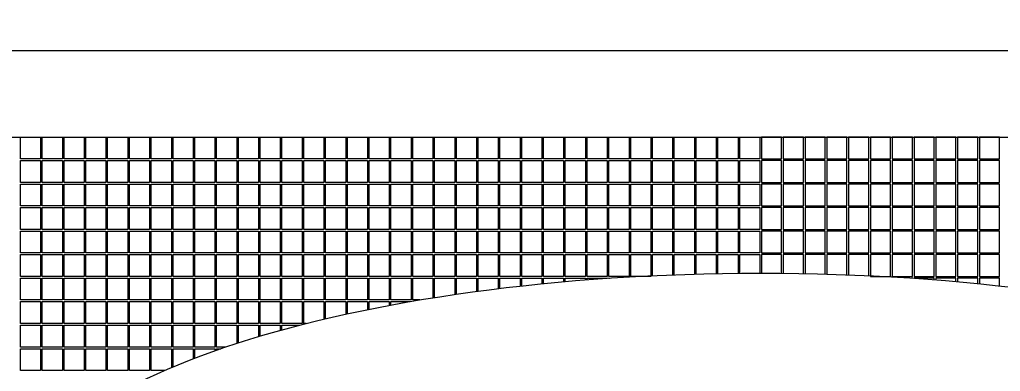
# Model space of a CAD drawing. Extents: x 365 to 1637, y -92 to 444.
# Drawn here: x 448.86 to 478.11, y 34.8 to 45.27 of the extents above; entities that cross this region are included whole.
import ezdxf

# ---------------------------------------------------------------- set-up
doc = ezdxf.new("R2010")
doc.units = 0
doc.layers.get('DEFPOINTS').update_dxf_attribs({"color": 252, "linetype": 'CONTINUOUS'})
for name, color, linetype, lineweight in [('-Dim_mm', 5, 'CONTINUOUS', 13), ('AA Detail', 6, 'CONTINUOUS', 20), ('ACTIVE_AREA', 6, 'CONTINUOUS', 0), ('VIEW_AREA', 44, 'CONTINUOUS', 20)]:
    doc.layers.add(name, color=color, linetype=linetype, lineweight=lineweight)
doc.styles.add('STYLE1', font='arial.ttf')
doc.dimstyles.new('LO_mm', dxfattribs={"dimtxt": 2.6666, "dimasz": 3, "dimexe": 0.5, "dimexo": 0.5, "dimgap": 0.5, "dimtad": 1, "dimzin": 4, "dimdsep": 46, "dimtxsty": 'STYLE1', "dimcen": -2.5, "dimclrd": 256, "dimclre": 256, "dimclrt": 256, "dimadec": 0, "dimazin": 0, "dimtp": 0.5, "dimtm": 0.5, "dimtfac": 1, "dimtmove": 0, "dimatfit": 1, "dimfxl": 0, "dimtolj": 1, "dimtzin": 0, "dimlwd": -1, "dimlwe": -1, "dimarcsym": 0})

# ---------------------------------------------------------------- blocks, each defined once
blk = doc.blocks.new('va')
at = {"layer": 'VIEW_AREA'}
blk.add_line((453.829, 176.903), (534.779, 176.903), dxfattribs=at)
blk = doc.blocks.new('*D22')
at = {"layer": '-Dim_mm', "transparency": 16777216}
for p, q in [((431.983, 42.272), (431.983, 56.264)), ((509.933, 42.272), (509.933, 56.264)), ((506.933, 55.764), (434.983, 55.764))]:
    blk.add_line(p, q, dxfattribs=at)
for points in [[(434.983, 56.264), (434.983, 55.264), (431.983, 55.764)], [(506.933, 56.264), (506.933, 55.264), (509.933, 55.764)]]:
    blk.add_solid(points, dxfattribs=at)
at = {"layer": 'DEFPOINTS', "color": 0, "transparency": 16777216}
for p in [(431.983, 55.764), (431.983, 41.772), (509.933, 41.772)]:
    blk.add_point(p, dxfattribs=at)
at = {"layer": '-Dim_mm', "transparency": 16777216, "insert": (470.958, 57.625), "char_height": 2.6666, "attachment_point": 5, "style": 'STYLE1'}
blk.add_mtext('\\A1;77.95 Active Area', dxfattribs=at)
blk = doc.blocks.new('*D23')
at = {"layer": '-Dim_mm', "transparency": 16777216}
for p, q in [((429.483, 43.847), (429.483, 62.93)), ((512.433, 43.847), (512.433, 62.93)), ((509.433, 62.43), (432.483, 62.43))]:
    blk.add_line(p, q, dxfattribs=at)
for points in [[(432.483, 62.93), (432.483, 61.93), (429.483, 62.43)], [(509.433, 62.93), (509.433, 61.93), (512.433, 62.43)]]:
    blk.add_solid(points, dxfattribs=at)
at = {"layer": 'DEFPOINTS', "color": 0, "transparency": 16777216}
for p in [(429.483, 62.43), (429.483, 43.347), (512.433, 43.347)]:
    blk.add_point(p, dxfattribs=at)
at = {"layer": '-Dim_mm', "transparency": 16777216, "insert": (470.958, 64.661), "char_height": 2.6666, "attachment_point": 5, "style": 'STYLE1'}
blk.add_mtext('\\A1;83.0 Viewing Area', dxfattribs=at)

msp = doc.modelspace()

# ---------------------------------------------------------------- linework, layer by layer
at = {"layer": 'AA Detail'}
msp.add_lwpolyline([(431.983, 41.772), (509.933, 41.772), (509.933, 19.422), (431.983, 19.422)], close=True, dxfattribs=at)
at = {"layer": 'ACTIVE_AREA'}
for points in [[(449.483, 41.122), (448.883, 41.122), (448.883, 41.772), (449.483, 41.772)], [(450.133, 41.122), (449.533, 41.122), (449.533, 41.772), (450.133, 41.772)], [(450.783, 41.122), (450.183, 41.122), (450.183, 41.772), (450.783, 41.772)], [(451.433, 41.122), (450.833, 41.122), (450.833, 41.772), (451.433, 41.772)], [(452.083, 41.122), (451.483, 41.122), (451.483, 41.772), (452.083, 41.772)], [(452.733, 41.122), (452.133, 41.122), (452.133, 41.772), (452.733, 41.772)], [(453.383, 41.122), (452.783, 41.122), (452.783, 41.772), (453.383, 41.772)], [(454.033, 41.122), (453.433, 41.122), (453.433, 41.772), (454.033, 41.772)], [(454.683, 41.122), (454.083, 41.122), (454.083, 41.772), (454.683, 41.772)], [(455.333, 41.122), (454.733, 41.122), (454.733, 41.772), (455.333, 41.772)], [(455.983, 41.122), (455.383, 41.122), (455.383, 41.772), (455.983, 41.772)], [(456.633, 41.122), (456.033, 41.122), (456.033, 41.772), (456.633, 41.772)], [(457.283, 41.122), (456.683, 41.122), (456.683, 41.772), (457.283, 41.772)], [(457.933, 41.122), (457.333, 41.122), (457.333, 41.772), (457.933, 41.772)], [(458.583, 41.122), (457.983, 41.122), (457.983, 41.772), (458.583, 41.772)], [(459.233, 41.122), (458.633, 41.122), (458.633, 41.772), (459.233, 41.772)], [(459.883, 41.122), (459.283, 41.122), (459.283, 41.772), (459.883, 41.772)], [(460.533, 41.122), (459.933, 41.122), (459.933, 41.772), (460.533, 41.772)], [(461.183, 41.122), (460.583, 41.122), (460.583, 41.772), (461.183, 41.772)], [(461.833, 41.122), (461.233, 41.122), (461.233, 41.772), (461.833, 41.772)], [(462.483, 41.122), (461.883, 41.122), (461.883, 41.772), (462.483, 41.772)], [(463.133, 41.122), (462.533, 41.122), (462.533, 41.772), (463.133, 41.772)], [(463.783, 41.122), (463.183, 41.122), (463.183, 41.772), (463.783, 41.772)], [(464.433, 41.122), (463.833, 41.122), (463.833, 41.772), (464.433, 41.772)], [(465.083, 41.122), (464.483, 41.122), (464.483, 41.772), (465.083, 41.772)], [(465.733, 41.122), (465.133, 41.122), (465.133, 41.772), (465.733, 41.772)], [(466.383, 41.122), (465.783, 41.122), (465.783, 41.772), (466.383, 41.772)], [(467.033, 41.122), (466.433, 41.122), (466.433, 41.772), (467.033, 41.772)], [(467.683, 41.122), (467.083, 41.122), (467.083, 41.772), (467.683, 41.772)], [(468.333, 41.122), (467.733, 41.122), (467.733, 41.772), (468.333, 41.772)], [(468.983, 41.122), (468.383, 41.122), (468.383, 41.772), (468.983, 41.772)], [(469.633, 41.122), (469.033, 41.122), (469.033, 41.772), (469.633, 41.772)], [(470.283, 41.122), (469.683, 41.122), (469.683, 41.772), (470.283, 41.772)], [(470.933, 41.122), (470.333, 41.122), (470.333, 41.772), (470.933, 41.772)], [(470.983, 41.122), (471.583, 41.122), (471.583, 41.772), (470.983, 41.772)], [(471.633, 41.122), (472.233, 41.122), (472.233, 41.772), (471.633, 41.772)], [(472.283, 41.122), (472.883, 41.122), (472.883, 41.772), (472.283, 41.772)], [(472.933, 41.122), (473.533, 41.122), (473.533, 41.772), (472.933, 41.772)], [(473.583, 41.122), (474.183, 41.122), (474.183, 41.772), (473.583, 41.772)], [(474.233, 41.122), (474.833, 41.122), (474.833, 41.772), (474.233, 41.772)], [(474.883, 41.122), (475.483, 41.122), (475.483, 41.772), (474.883, 41.772)], [(475.533, 41.122), (476.133, 41.122), (476.133, 41.772), (475.533, 41.772)], [(476.183, 41.122), (476.783, 41.122), (476.783, 41.772), (476.183, 41.772)], [(476.833, 41.122), (477.433, 41.122), (477.433, 41.772), (476.833, 41.772)], [(477.483, 41.122), (478.083, 41.122), (478.083, 41.772), (477.483, 41.772)], [(449.483, 40.422), (448.883, 40.422), (448.883, 41.072), (449.483, 41.072)], [(450.133, 40.422), (449.533, 40.422), (449.533, 41.072), (450.133, 41.072)], [(450.783, 40.422), (450.183, 40.422), (450.183, 41.072), (450.783, 41.072)], [(451.433, 40.422), (450.833, 40.422), (450.833, 41.072), (451.433, 41.072)], [(452.083, 40.422), (451.483, 40.422), (451.483, 41.072), (452.083, 41.072)], [(452.733, 40.422), (452.133, 40.422), (452.133, 41.072), (452.733, 41.072)], [(453.383, 40.422), (452.783, 40.422), (452.783, 41.072), (453.383, 41.072)], [(454.033, 40.422), (453.433, 40.422), (453.433, 41.072), (454.033, 41.072)], [(454.683, 40.422), (454.083, 40.422), (454.083, 41.072), (454.683, 41.072)], [(455.333, 40.422), (454.733, 40.422), (454.733, 41.072), (455.333, 41.072)], [(455.983, 40.422), (455.383, 40.422), (455.383, 41.072), (455.983, 41.072)], [(456.633, 40.422), (456.033, 40.422), (456.033, 41.072), (456.633, 41.072)], [(457.283, 40.422), (456.683, 40.422), (456.683, 41.072), (457.283, 41.072)], [(457.933, 40.422), (457.333, 40.422), (457.333, 41.072), (457.933, 41.072)], [(458.583, 40.422), (457.983, 40.422), (457.983, 41.072), (458.583, 41.072)], [(459.233, 40.422), (458.633, 40.422), (458.633, 41.072), (459.233, 41.072)], [(459.883, 40.422), (459.283, 40.422), (459.283, 41.072), (459.883, 41.072)], [(460.533, 40.422), (459.933, 40.422), (459.933, 41.072), (460.533, 41.072)], [(461.183, 40.422), (460.583, 40.422), (460.583, 41.072), (461.183, 41.072)], [(461.833, 40.422), (461.233, 40.422), (461.233, 41.072), (461.833, 41.072)], [(462.483, 40.422), (461.883, 40.422), (461.883, 41.072), (462.483, 41.072)], [(463.133, 40.422), (462.533, 40.422), (462.533, 41.072), (463.133, 41.072)], [(463.783, 40.422), (463.183, 40.422), (463.183, 41.072), (463.783, 41.072)], [(464.433, 40.422), (463.833, 40.422), (463.833, 41.072), (464.433, 41.072)], [(465.083, 40.422), (464.483, 40.422), (464.483, 41.072), (465.083, 41.072)], [(465.733, 40.422), (465.133, 40.422), (465.133, 41.072), (465.733, 41.072)], [(466.383, 40.422), (465.783, 40.422), (465.783, 41.072), (466.383, 41.072)], [(467.033, 40.422), (466.433, 40.422), (466.433, 41.072), (467.033, 41.072)], [(467.683, 40.422), (467.083, 40.422), (467.083, 41.072), (467.683, 41.072)], [(468.333, 40.422), (467.733, 40.422), (467.733, 41.072), (468.333, 41.072)], [(468.983, 40.422), (468.383, 40.422), (468.383, 41.072), (468.983, 41.072)], [(469.633, 40.422), (469.033, 40.422), (469.033, 41.072), (469.633, 41.072)], [(470.283, 40.422), (469.683, 40.422), (469.683, 41.072), (470.283, 41.072)], [(470.933, 40.422), (470.333, 40.422), (470.333, 41.072), (470.933, 41.072)], [(470.983, 40.422), (471.583, 40.422), (471.583, 41.072), (470.983, 41.072)], [(471.633, 40.422), (472.233, 40.422), (472.233, 41.072), (471.633, 41.072)], [(472.283, 40.422), (472.883, 40.422), (472.883, 41.072), (472.283, 41.072)], [(472.933, 40.422), (473.533, 40.422), (473.533, 41.072), (472.933, 41.072)], [(473.583, 40.422), (474.183, 40.422), (474.183, 41.072), (473.583, 41.072)], [(474.233, 40.422), (474.833, 40.422), (474.833, 41.072), (474.233, 41.072)], [(474.883, 40.422), (475.483, 40.422), (475.483, 41.072), (474.883, 41.072)], [(475.533, 40.422), (476.133, 40.422), (476.133, 41.072), (475.533, 41.072)], [(476.183, 40.422), (476.783, 40.422), (476.783, 41.072), (476.183, 41.072)], [(476.833, 40.422), (477.433, 40.422), (477.433, 41.072), (476.833, 41.072)], [(477.483, 40.422), (478.083, 40.422), (478.083, 41.072), (477.483, 41.072)], [(449.483, 39.722), (448.883, 39.722), (448.883, 40.372), (449.483, 40.372)], [(450.133, 39.722), (449.533, 39.722), (449.533, 40.372), (450.133, 40.372)], [(450.783, 39.722), (450.183, 39.722), (450.183, 40.372), (450.783, 40.372)], [(451.433, 39.722), (450.833, 39.722), (450.833, 40.372), (451.433, 40.372)], [(452.083, 39.722), (451.483, 39.722), (451.483, 40.372), (452.083, 40.372)], [(452.733, 39.722), (452.133, 39.722), (452.133, 40.372), (452.733, 40.372)], [(453.383, 39.722), (452.783, 39.722), (452.783, 40.372), (453.383, 40.372)], [(454.033, 39.722), (453.433, 39.722), (453.433, 40.372), (454.033, 40.372)], [(454.683, 39.722), (454.083, 39.722), (454.083, 40.372), (454.683, 40.372)], [(455.333, 39.722), (454.733, 39.722), (454.733, 40.372), (455.333, 40.372)], [(455.983, 39.722), (455.383, 39.722), (455.383, 40.372), (455.983, 40.372)], [(456.633, 39.722), (456.033, 39.722), (456.033, 40.372), (456.633, 40.372)], [(457.283, 39.722), (456.683, 39.722), (456.683, 40.372), (457.283, 40.372)], [(457.933, 39.722), (457.333, 39.722), (457.333, 40.372), (457.933, 40.372)], [(458.583, 39.722), (457.983, 39.722), (457.983, 40.372), (458.583, 40.372)], [(459.233, 39.722), (458.633, 39.722), (458.633, 40.372), (459.233, 40.372)], [(459.883, 39.722), (459.283, 39.722), (459.283, 40.372), (459.883, 40.372)], [(460.533, 39.722), (459.933, 39.722), (459.933, 40.372), (460.533, 40.372)], [(461.183, 39.722), (460.583, 39.722), (460.583, 40.372), (461.183, 40.372)], [(461.833, 39.722), (461.233, 39.722), (461.233, 40.372), (461.833, 40.372)], [(462.483, 39.722), (461.883, 39.722), (461.883, 40.372), (462.483, 40.372)], [(463.133, 39.722), (462.533, 39.722), (462.533, 40.372), (463.133, 40.372)], [(463.783, 39.722), (463.183, 39.722), (463.183, 40.372), (463.783, 40.372)], [(464.433, 39.722), (463.833, 39.722), (463.833, 40.372), (464.433, 40.372)], [(465.083, 39.722), (464.483, 39.722), (464.483, 40.372), (465.083, 40.372)], [(465.733, 39.722), (465.133, 39.722), (465.133, 40.372), (465.733, 40.372)], [(466.383, 39.722), (465.783, 39.722), (465.783, 40.372), (466.383, 40.372)], [(467.033, 39.722), (466.433, 39.722), (466.433, 40.372), (467.033, 40.372)], [(467.683, 39.722), (467.083, 39.722), (467.083, 40.372), (467.683, 40.372)], [(468.333, 39.722), (467.733, 39.722), (467.733, 40.372), (468.333, 40.372)], [(468.983, 39.722), (468.383, 39.722), (468.383, 40.372), (468.983, 40.372)], [(469.633, 39.722), (469.033, 39.722), (469.033, 40.372), (469.633, 40.372)], [(470.283, 39.722), (469.683, 39.722), (469.683, 40.372), (470.283, 40.372)], [(470.933, 39.722), (470.333, 39.722), (470.333, 40.372), (470.933, 40.372)], [(470.983, 39.722), (471.583, 39.722), (471.583, 40.372), (470.983, 40.372)], [(471.633, 39.722), (472.233, 39.722), (472.233, 40.372), (471.633, 40.372)], [(472.283, 39.722), (472.883, 39.722), (472.883, 40.372), (472.283, 40.372)], [(472.933, 39.722), (473.533, 39.722), (473.533, 40.372), (472.933, 40.372)], [(473.583, 39.722), (474.183, 39.722), (474.183, 40.372), (473.583, 40.372)], [(474.233, 39.722), (474.833, 39.722), (474.833, 40.372), (474.233, 40.372)], [(474.883, 39.722), (475.483, 39.722), (475.483, 40.372), (474.883, 40.372)], [(475.533, 39.722), (476.133, 39.722), (476.133, 40.372), (475.533, 40.372)], [(476.183, 39.722), (476.783, 39.722), (476.783, 40.372), (476.183, 40.372)], [(476.833, 39.722), (477.433, 39.722), (477.433, 40.372), (476.833, 40.372)], [(477.483, 39.722), (478.083, 39.722), (478.083, 40.372), (477.483, 40.372)], [(449.483, 39.022), (448.883, 39.022), (448.883, 39.672), (449.483, 39.672)], [(450.133, 39.022), (449.533, 39.022), (449.533, 39.672), (450.133, 39.672)], [(450.783, 39.022), (450.183, 39.022), (450.183, 39.672), (450.783, 39.672)], [(451.433, 39.022), (450.833, 39.022), (450.833, 39.672), (451.433, 39.672)], [(452.083, 39.022), (451.483, 39.022), (451.483, 39.672), (452.083, 39.672)], [(452.733, 39.022), (452.133, 39.022), (452.133, 39.672), (452.733, 39.672)], [(453.383, 39.022), (452.783, 39.022), (452.783, 39.672), (453.383, 39.672)], [(454.033, 39.022), (453.433, 39.022), (453.433, 39.672), (454.033, 39.672)], [(454.683, 39.022), (454.083, 39.022), (454.083, 39.672), (454.683, 39.672)], [(455.333, 39.022), (454.733, 39.022), (454.733, 39.672), (455.333, 39.672)], [(455.983, 39.022), (455.383, 39.022), (455.383, 39.672), (455.983, 39.672)], [(456.633, 39.022), (456.033, 39.022), (456.033, 39.672), (456.633, 39.672)], [(457.283, 39.022), (456.683, 39.022), (456.683, 39.672), (457.283, 39.672)], [(457.933, 39.022), (457.333, 39.022), (457.333, 39.672), (457.933, 39.672)], [(458.583, 39.022), (457.983, 39.022), (457.983, 39.672), (458.583, 39.672)], [(459.233, 39.022), (458.633, 39.022), (458.633, 39.672), (459.233, 39.672)], [(459.883, 39.022), (459.283, 39.022), (459.283, 39.672), (459.883, 39.672)], [(460.533, 39.022), (459.933, 39.022), (459.933, 39.672), (460.533, 39.672)], [(461.183, 39.022), (460.583, 39.022), (460.583, 39.672), (461.183, 39.672)], [(461.833, 39.022), (461.233, 39.022), (461.233, 39.672), (461.833, 39.672)], [(462.483, 39.022), (461.883, 39.022), (461.883, 39.672), (462.483, 39.672)], [(463.133, 39.022), (462.533, 39.022), (462.533, 39.672), (463.133, 39.672)], [(463.783, 39.022), (463.183, 39.022), (463.183, 39.672), (463.783, 39.672)], [(464.433, 39.022), (463.833, 39.022), (463.833, 39.672), (464.433, 39.672)], [(465.083, 39.022), (464.483, 39.022), (464.483, 39.672), (465.083, 39.672)], [(465.733, 39.022), (465.133, 39.022), (465.133, 39.672), (465.733, 39.672)], [(466.383, 39.022), (465.783, 39.022), (465.783, 39.672), (466.383, 39.672)], [(467.033, 39.022), (466.433, 39.022), (466.433, 39.672), (467.033, 39.672)], [(467.683, 39.022), (467.083, 39.022), (467.083, 39.672), (467.683, 39.672)], [(468.333, 39.022), (467.733, 39.022), (467.733, 39.672), (468.333, 39.672)], [(468.983, 39.022), (468.383, 39.022), (468.383, 39.672), (468.983, 39.672)], [(469.633, 39.022), (469.033, 39.022), (469.033, 39.672), (469.633, 39.672)], [(470.283, 39.022), (469.683, 39.022), (469.683, 39.672), (470.283, 39.672)], [(470.933, 39.022), (470.333, 39.022), (470.333, 39.672), (470.933, 39.672)], [(470.983, 39.022), (471.583, 39.022), (471.583, 39.672), (470.983, 39.672)], [(471.633, 39.022), (472.233, 39.022), (472.233, 39.672), (471.633, 39.672)], [(472.283, 39.022), (472.883, 39.022), (472.883, 39.672), (472.283, 39.672)], [(472.933, 39.022), (473.533, 39.022), (473.533, 39.672), (472.933, 39.672)], [(473.583, 39.022), (474.183, 39.022), (474.183, 39.672), (473.583, 39.672)], [(474.233, 39.022), (474.833, 39.022), (474.833, 39.672), (474.233, 39.672)], [(474.883, 39.022), (475.483, 39.022), (475.483, 39.672), (474.883, 39.672)], [(475.533, 39.022), (476.133, 39.022), (476.133, 39.672), (475.533, 39.672)], [(476.183, 39.022), (476.783, 39.022), (476.783, 39.672), (476.183, 39.672)], [(476.833, 39.022), (477.433, 39.022), (477.433, 39.672), (476.833, 39.672)], [(477.483, 39.022), (478.083, 39.022), (478.083, 39.672), (477.483, 39.672)], [(449.483, 38.322), (448.883, 38.322), (448.883, 38.972), (449.483, 38.972)], [(450.133, 38.322), (449.533, 38.322), (449.533, 38.972), (450.133, 38.972)], [(450.783, 38.322), (450.183, 38.322), (450.183, 38.972), (450.783, 38.972)], [(451.433, 38.322), (450.833, 38.322), (450.833, 38.972), (451.433, 38.972)], [(452.083, 38.322), (451.483, 38.322), (451.483, 38.972), (452.083, 38.972)], [(452.733, 38.322), (452.133, 38.322), (452.133, 38.972), (452.733, 38.972)], [(453.383, 38.322), (452.783, 38.322), (452.783, 38.972), (453.383, 38.972)], [(454.033, 38.322), (453.433, 38.322), (453.433, 38.972), (454.033, 38.972)], [(454.683, 38.322), (454.083, 38.322), (454.083, 38.972), (454.683, 38.972)], [(455.333, 38.322), (454.733, 38.322), (454.733, 38.972), (455.333, 38.972)], [(455.983, 38.322), (455.383, 38.322), (455.383, 38.972), (455.983, 38.972)], [(456.633, 38.322), (456.033, 38.322), (456.033, 38.972), (456.633, 38.972)], [(457.283, 38.322), (456.683, 38.322), (456.683, 38.972), (457.283, 38.972)], [(457.933, 38.322), (457.333, 38.322), (457.333, 38.972), (457.933, 38.972)], [(458.583, 38.322), (457.983, 38.322), (457.983, 38.972), (458.583, 38.972)], [(459.233, 38.322), (458.633, 38.322), (458.633, 38.972), (459.233, 38.972)], [(459.883, 38.322), (459.283, 38.322), (459.283, 38.972), (459.883, 38.972)], [(460.533, 38.322), (459.933, 38.322), (459.933, 38.972), (460.533, 38.972)], [(461.183, 38.322), (460.583, 38.322), (460.583, 38.972), (461.183, 38.972)], [(461.833, 38.322), (461.233, 38.322), (461.233, 38.972), (461.833, 38.972)], [(462.483, 38.322), (461.883, 38.322), (461.883, 38.972), (462.483, 38.972)], [(463.133, 38.322), (462.533, 38.322), (462.533, 38.972), (463.133, 38.972)], [(463.783, 38.322), (463.183, 38.322), (463.183, 38.972), (463.783, 38.972)], [(464.433, 38.322), (463.833, 38.322), (463.833, 38.972), (464.433, 38.972)], [(465.083, 38.322), (464.483, 38.322), (464.483, 38.972), (465.083, 38.972)], [(465.733, 38.322), (465.133, 38.322), (465.133, 38.972), (465.733, 38.972)], [(466.383, 38.322), (465.783, 38.322), (465.783, 38.972), (466.383, 38.972)], [(467.033, 38.322), (466.433, 38.322), (466.433, 38.972), (467.033, 38.972)], [(467.683, 38.322), (467.083, 38.322), (467.083, 38.972), (467.683, 38.972)], [(468.333, 38.322), (467.733, 38.322), (467.733, 38.972), (468.333, 38.972)], [(468.983, 38.322), (468.383, 38.322), (468.383, 38.972), (468.983, 38.972)], [(469.633, 38.322), (469.033, 38.322), (469.033, 38.972), (469.633, 38.972)], [(470.283, 38.322), (469.683, 38.322), (469.683, 38.972), (470.283, 38.972)], [(470.933, 38.322), (470.333, 38.322), (470.333, 38.972), (470.933, 38.972)], [(470.983, 38.322), (471.583, 38.322), (471.583, 38.972), (470.983, 38.972)], [(471.633, 38.322), (472.233, 38.322), (472.233, 38.972), (471.633, 38.972)], [(472.283, 38.322), (472.883, 38.322), (472.883, 38.972), (472.283, 38.972)], [(472.933, 38.322), (473.533, 38.322), (473.533, 38.972), (472.933, 38.972)], [(473.583, 38.322), (474.183, 38.322), (474.183, 38.972), (473.583, 38.972)], [(474.233, 38.322), (474.833, 38.322), (474.833, 38.972), (474.233, 38.972)], [(474.883, 38.322), (475.483, 38.322), (475.483, 38.972), (474.883, 38.972)], [(475.533, 38.322), (476.133, 38.322), (476.133, 38.972), (475.533, 38.972)], [(476.183, 38.322), (476.783, 38.322), (476.783, 38.972), (476.183, 38.972)], [(476.833, 38.322), (477.433, 38.322), (477.433, 38.972), (476.833, 38.972)], [(477.483, 38.322), (478.083, 38.322), (478.083, 38.972), (477.483, 38.972)], [(449.483, 37.622), (448.883, 37.622), (448.883, 38.272), (449.483, 38.272)], [(450.133, 37.622), (449.533, 37.622), (449.533, 38.272), (450.133, 38.272)], [(450.783, 37.622), (450.183, 37.622), (450.183, 38.272), (450.783, 38.272)], [(451.433, 37.622), (450.833, 37.622), (450.833, 38.272), (451.433, 38.272)], [(452.083, 37.622), (451.483, 37.622), (451.483, 38.272), (452.083, 38.272)], [(452.733, 37.622), (452.133, 37.622), (452.133, 38.272), (452.733, 38.272)], [(453.383, 37.622), (452.783, 37.622), (452.783, 38.272), (453.383, 38.272)], [(454.033, 37.622), (453.433, 37.622), (453.433, 38.272), (454.033, 38.272)], [(454.683, 37.622), (454.083, 37.622), (454.083, 38.272), (454.683, 38.272)], [(455.333, 37.622), (454.733, 37.622), (454.733, 38.272), (455.333, 38.272)], [(455.983, 37.622), (455.383, 37.622), (455.383, 38.272), (455.983, 38.272)], [(456.633, 37.622), (456.033, 37.622), (456.033, 38.272), (456.633, 38.272)], [(457.283, 37.622), (456.683, 37.622), (456.683, 38.272), (457.283, 38.272)], [(457.933, 37.622), (457.333, 37.622), (457.333, 38.272), (457.933, 38.272)], [(458.583, 37.622), (457.983, 37.622), (457.983, 38.272), (458.583, 38.272)], [(459.233, 37.622), (458.633, 37.622), (458.633, 38.272), (459.233, 38.272)], [(459.883, 37.622), (459.283, 37.622), (459.283, 38.272), (459.883, 38.272)], [(460.533, 37.622), (459.933, 37.622), (459.933, 38.272), (460.533, 38.272)], [(461.183, 37.622), (460.583, 37.622), (460.583, 38.272), (461.183, 38.272)], [(461.833, 37.622), (461.233, 37.622), (461.233, 38.272), (461.833, 38.272)], [(462.483, 37.622), (461.883, 37.622), (461.883, 38.272), (462.483, 38.272)], [(463.133, 37.622), (462.533, 37.622), (462.533, 38.272), (463.133, 38.272)], [(463.783, 37.622), (463.183, 37.622), (463.183, 38.272), (463.783, 38.272)], [(464.433, 37.622), (463.833, 37.622), (463.833, 38.272), (464.433, 38.272)], [(465.083, 37.622), (464.483, 37.622), (464.483, 38.272), (465.083, 38.272)], [(465.733, 37.622), (465.133, 37.622), (465.133, 38.272), (465.733, 38.272)], [(466.383, 37.622), (465.783, 37.622), (465.783, 38.272), (466.383, 38.272)], [(467.033, 37.622), (466.433, 37.622), (466.433, 38.272), (467.033, 38.272)], [(467.683, 37.622), (467.083, 37.622), (467.083, 38.272), (467.683, 38.272)], [(474.233, 37.622), (474.833, 37.622), (474.833, 38.272), (474.233, 38.272)], [(474.883, 37.622), (475.483, 37.622), (475.483, 38.272), (474.883, 38.272)], [(475.533, 37.622), (476.133, 37.622), (476.133, 38.272), (475.533, 38.272)], [(476.183, 37.622), (476.783, 37.622), (476.783, 38.272), (476.183, 38.272)], [(476.833, 37.622), (477.433, 37.622), (477.433, 38.272), (476.833, 38.272)], [(477.483, 37.622), (478.083, 37.622), (478.083, 38.272), (477.483, 38.272)], [(449.483, 36.922), (448.883, 36.922), (448.883, 37.572), (449.483, 37.572)], [(450.133, 36.922), (449.533, 36.922), (449.533, 37.572), (450.133, 37.572)], [(450.783, 36.922), (450.183, 36.922), (450.183, 37.572), (450.783, 37.572)], [(451.433, 36.922), (450.833, 36.922), (450.833, 37.572), (451.433, 37.572)], [(452.083, 36.922), (451.483, 36.922), (451.483, 37.572), (452.083, 37.572)], [(452.733, 36.922), (452.133, 36.922), (452.133, 37.572), (452.733, 37.572)], [(453.383, 36.922), (452.783, 36.922), (452.783, 37.572), (453.383, 37.572)], [(454.033, 36.922), (453.433, 36.922), (453.433, 37.572), (454.033, 37.572)], [(454.683, 36.922), (454.083, 36.922), (454.083, 37.572), (454.683, 37.572)], [(455.333, 36.922), (454.733, 36.922), (454.733, 37.572), (455.333, 37.572)], [(455.983, 36.922), (455.383, 36.922), (455.383, 37.572), (455.983, 37.572)], [(456.633, 36.922), (456.033, 36.922), (456.033, 37.572), (456.633, 37.572)], [(457.283, 36.922), (456.683, 36.922), (456.683, 37.572), (457.283, 37.572)], [(457.933, 36.922), (457.333, 36.922), (457.333, 37.572), (457.933, 37.572)], [(458.583, 36.922), (457.983, 36.922), (457.983, 37.572), (458.583, 37.572)], [(459.233, 36.922), (458.633, 36.922), (458.633, 37.572), (459.233, 37.572)], [(459.883, 36.922), (459.283, 36.922), (459.283, 37.572), (459.883, 37.572)], [(460.533, 36.922), (459.933, 36.922), (459.933, 37.572), (460.533, 37.572)], [(449.483, 36.222), (448.883, 36.222), (448.883, 36.872), (449.483, 36.872)], [(450.133, 36.222), (449.533, 36.222), (449.533, 36.872), (450.133, 36.872)], [(450.783, 36.222), (450.183, 36.222), (450.183, 36.872), (450.783, 36.872)], [(451.433, 36.222), (450.833, 36.222), (450.833, 36.872), (451.433, 36.872)], [(452.083, 36.222), (451.483, 36.222), (451.483, 36.872), (452.083, 36.872)], [(452.733, 36.222), (452.133, 36.222), (452.133, 36.872), (452.733, 36.872)], [(453.383, 36.222), (452.783, 36.222), (452.783, 36.872), (453.383, 36.872)], [(454.033, 36.222), (453.433, 36.222), (453.433, 36.872), (454.033, 36.872)], [(454.683, 36.222), (454.083, 36.222), (454.083, 36.872), (454.683, 36.872)], [(455.333, 36.222), (454.733, 36.222), (454.733, 36.872), (455.333, 36.872)], [(455.983, 36.222), (455.383, 36.222), (455.383, 36.872), (455.983, 36.872)], [(456.633, 36.222), (456.033, 36.222), (456.033, 36.872), (456.633, 36.872)], [(457.283, 36.222), (456.683, 36.222), (456.683, 36.872), (457.283, 36.872)], [(449.483, 35.522), (448.883, 35.522), (448.883, 36.172), (449.483, 36.172)], [(450.133, 35.522), (449.533, 35.522), (449.533, 36.172), (450.133, 36.172)], [(450.783, 35.522), (450.183, 35.522), (450.183, 36.172), (450.783, 36.172)], [(451.433, 35.522), (450.833, 35.522), (450.833, 36.172), (451.433, 36.172)], [(452.083, 35.522), (451.483, 35.522), (451.483, 36.172), (452.083, 36.172)], [(452.733, 35.522), (452.133, 35.522), (452.133, 36.172), (452.733, 36.172)], [(453.383, 35.522), (452.783, 35.522), (452.783, 36.172), (453.383, 36.172)], [(454.033, 35.522), (453.433, 35.522), (453.433, 36.172), (454.033, 36.172)], [(454.683, 35.522), (454.083, 35.522), (454.083, 36.172), (454.683, 36.172)], [(449.483, 34.822), (448.883, 34.822), (448.883, 35.472), (449.483, 35.472)], [(450.133, 34.822), (449.533, 34.822), (449.533, 35.472), (450.133, 35.472)], [(450.783, 34.822), (450.183, 34.822), (450.183, 35.472), (450.783, 35.472)], [(451.433, 34.822), (450.833, 34.822), (450.833, 35.472), (451.433, 35.472)], [(452.083, 34.822), (451.483, 34.822), (451.483, 35.472), (452.083, 35.472)], [(452.733, 34.822), (452.133, 34.822), (452.133, 35.472), (452.733, 35.472)]]:
    msp.add_lwpolyline(points, close=True, dxfattribs=at)
for points in [[(467.733, 37.646), (467.733, 38.272), (468.333, 38.272), (468.333, 37.672)], [(468.383, 37.673), (468.383, 38.272), (468.983, 38.272), (468.983, 37.694)], [(469.033, 37.695), (469.033, 38.272), (469.633, 38.272), (469.633, 37.709)], [(469.683, 37.71), (469.683, 38.272), (470.283, 38.272), (470.283, 37.719)], [(470.333, 37.719), (470.333, 38.272), (470.933, 38.272), (470.933, 37.722)], [(471.583, 37.719), (471.583, 38.272), (470.983, 38.272), (470.983, 37.722)], [(472.233, 37.71), (472.233, 38.272), (471.633, 38.272), (471.633, 37.719)], [(472.883, 37.695), (472.883, 38.272), (472.283, 38.272), (472.283, 37.709)], [(473.533, 37.673), (473.533, 38.272), (472.933, 38.272), (472.933, 37.694)], [(474.183, 37.646), (474.183, 38.272), (473.583, 38.272), (473.583, 37.672)], [(460.795, 36.922), (460.583, 36.922), (460.583, 37.572), (461.183, 37.572), (461.183, 36.985)], [(461.233, 36.993), (461.233, 37.572), (461.833, 37.572), (461.833, 37.085)], [(461.883, 37.092), (461.883, 37.572), (462.483, 37.572), (462.483, 37.176)], [(462.533, 37.183), (462.533, 37.572), (463.133, 37.572), (463.133, 37.259)], [(463.183, 37.266), (463.183, 37.572), (463.783, 37.572), (463.783, 37.335)], [(463.833, 37.341), (463.833, 37.572), (464.433, 37.572), (464.433, 37.404)], [(464.483, 37.409), (464.483, 37.572), (465.083, 37.572), (465.083, 37.465)], [(465.133, 37.47), (465.133, 37.572), (465.733, 37.572), (465.733, 37.52)], [(465.783, 37.524), (465.783, 37.572), (466.383, 37.572), (466.383, 37.567)], [(466.433, 37.571), (466.433, 37.572), (466.452, 37.572)], [(475.483, 37.571), (475.483, 37.572), (475.465, 37.572)], [(476.133, 37.524), (476.133, 37.572), (475.533, 37.572), (475.533, 37.567)], [(476.783, 37.47), (476.783, 37.572), (476.183, 37.572), (476.183, 37.52)], [(477.433, 37.409), (477.433, 37.572), (476.833, 37.572), (476.833, 37.465)], [(478.083, 37.341), (478.083, 37.572), (477.483, 37.572), (477.483, 37.404)], [(457.409, 36.222), (457.333, 36.222), (457.333, 36.872), (457.933, 36.872), (457.933, 36.35)], [(457.983, 36.361), (457.983, 36.872), (458.583, 36.872), (458.583, 36.497)], [(458.633, 36.508), (458.633, 36.872), (459.233, 36.872), (459.233, 36.634)], [(459.283, 36.644), (459.283, 36.872), (459.883, 36.872), (459.883, 36.761)], [(459.933, 36.77), (459.933, 36.872), (460.502, 36.872)], [(455.006, 35.522), (454.733, 35.522), (454.733, 36.172), (455.333, 36.172), (455.333, 35.63)], [(455.383, 35.646), (455.383, 36.172), (455.983, 36.172), (455.983, 35.832)], [(456.033, 35.847), (456.033, 36.172), (456.633, 36.172), (456.633, 36.018)], [(456.683, 36.032), (456.683, 36.172), (457.212, 36.172)], [(453.183, 34.822), (452.783, 34.822), (452.783, 35.472), (453.383, 35.472), (453.383, 34.908)], [(453.433, 34.93), (453.433, 35.472), (454.033, 35.472), (454.033, 35.171)], [(454.083, 35.191), (454.083, 35.472), (454.683, 35.472), (454.683, 35.411)], [(454.733, 35.428), (454.733, 35.472), (454.859, 35.472)]]:
    msp.add_lwpolyline(points, dxfattribs=at)
msp.add_ellipse((470.958, 30.597), major_axis=(-22.075, 0), ratio=0.322761, dxfattribs=at)

# ---------------------------------------------------------------- block references
at = {"layer": '-Dim_mm'}
msp.add_blockref('va', (-23.346, -132.556), dxfattribs=at)

# ---------------------------------------------------------------- dimensions: what is measured, and where the dimension line sits
for base, p1, p2, text, override, picture, middle in [((429.483210052, 62.430242684), (512.433210052, 43.347042684), (429.483210052, 43.347042684), '<> Viewing Area', {"dimdec": 1}, '*D23', (470.958210052, 64.660986136)), ((431.983, 55.764), (509.933, 41.772), (431.983, 41.772), '<> Active Area', {"dimdec": 2}, '*D22', (470.958, 57.625))]:
    dim = msp.add_linear_dim(base=base, p1=p1, p2=p2, text=text, dimstyle='LO_mm', override=override, dxfattribs=at)
    dim.commit()
    dim.dimension.update_dxf_attribs({"geometry": picture, "text_midpoint": middle})

doc.saveas('drawing.dxf')
